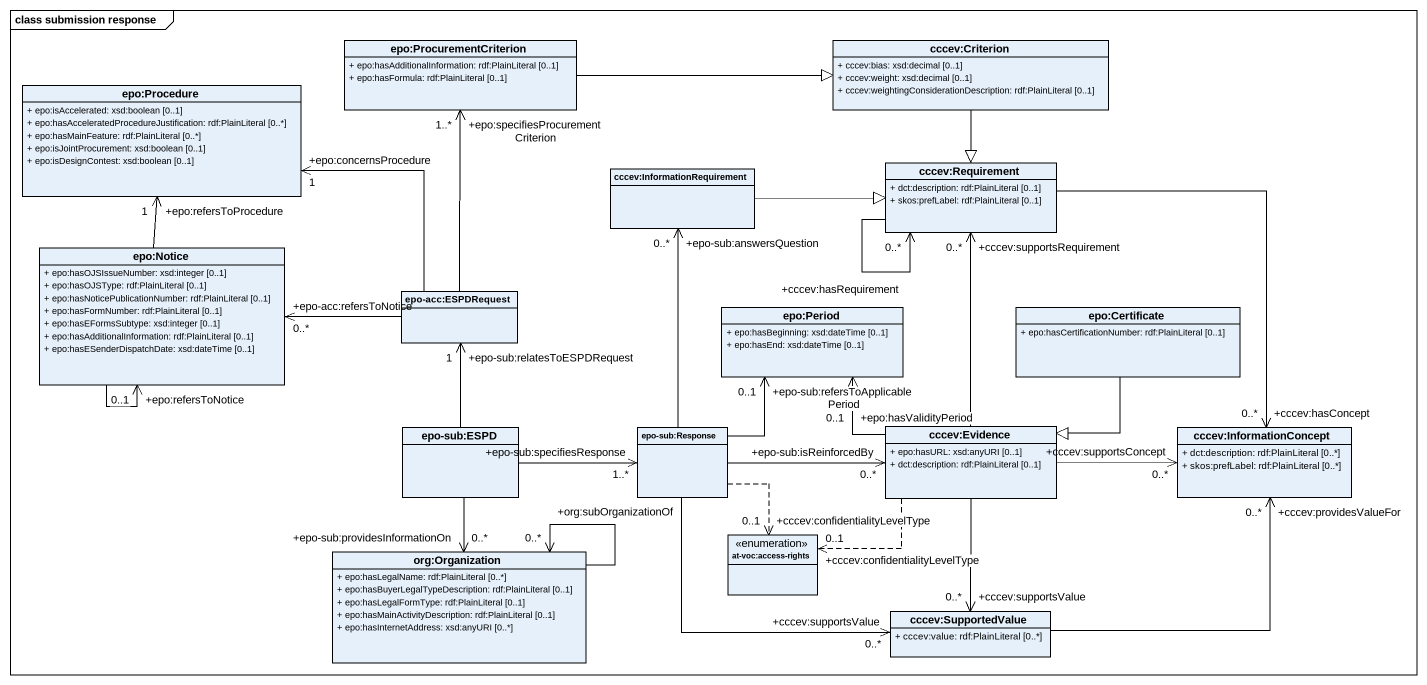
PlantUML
@startuml
mainframe class submission response
hide circle
hide empty members
skinparam classAttributeIconSize 0
class "epo:ProcurementCriterion" as epo_ProcurementCriterion {
  + epo:hasAdditionalInformation: rdf:PlainLiteral [0..1]
  + epo:hasFormula: rdf:PlainLiteral [0..1]
}
class "cccev:Criterion" as cccev_Criterion {
  + cccev:bias: xsd:decimal [0..1]
  + cccev:weight: xsd:decimal [0..1]
  + cccev:weightingConsiderationDescription: rdf:PlainLiteral [0..1]
}
class "epo:Procedure" as epo_Procedure {
  + epo:isAccelerated: xsd:boolean [0..1]
  + epo:hasAcceleratedProcedureJustification: rdf:PlainLiteral [0..*]
  + epo:hasMainFeature: rdf:PlainLiteral [0..*]
  + epo:isJointProcurement: xsd:boolean [0..1]
  + epo:isDesignContest: xsd:boolean [0..1]
}
class "cccev:InformationRequirement" as cccev_InformationRequirement
class "cccev:Requirement" as cccev_Requirement {
  + dct:description: rdf:PlainLiteral [0..1]
  + skos:prefLabel: rdf:PlainLiteral [0..1]
}
class "epo:Notice" as epo_Notice {
  + epo:hasOJSIssueNumber: xsd:integer [0..1]
  + epo:hasOJSType: rdf:PlainLiteral [0..1]
  + epo:hasNoticePublicationNumber: rdf:PlainLiteral [0..1]
  + epo:hasFormNumber: rdf:PlainLiteral [0..1]
  + epo:hasEFormsSubtype: xsd:integer [0..1]
  + epo:hasAdditionalInformation: rdf:PlainLiteral [0..1]
  + epo:hasESenderDispatchDate: xsd:dateTime [0..1]
}
class "epo-acc:ESPDRequest" as epo_acc_ESPDRequest
class "epo:Period" as epo_Period {
  + epo:hasBeginning: xsd:dateTime [0..1]
  + epo:hasEnd: xsd:dateTime [0..1]
}
class "epo:Certificate" as epo_Certificate {
  + epo:hasCertificationNumber: rdf:PlainLiteral [0..1]
}
class "epo-sub:ESPD" as epo_sub_ESPD
class "epo-sub:Response" as epo_sub_Response
class "cccev:Evidence" as cccev_Evidence {
  + epo:hasURL: xsd:anyURI [0..1]
  + dct:description: rdf:PlainLiteral [0..1]
}
class "cccev:InformationConcept" as cccev_InformationConcept {
  + dct:description: rdf:PlainLiteral [0..*]
  + skos:prefLabel: rdf:PlainLiteral [0..*]
}
class "org:Organization" as org_Organization {
  + epo:hasLegalName: rdf:PlainLiteral [0..*]
  + epo:hasBuyerLegalTypeDescription: rdf:PlainLiteral [0..1]
  + epo:hasLegalFormType: rdf:PlainLiteral [0..1]
  + epo:hasMainActivityDescription: rdf:PlainLiteral [0..1]
  + epo:hasInternetAddress: xsd:anyURI [0..*]
}
enum "at-voc:access-rights" as at_voc_access_rights
class "cccev:SupportedValue" as cccev_SupportedValue {
  + cccev:value: rdf:PlainLiteral [0..*]
}
epo_ProcurementCriterion -right-|> cccev_Criterion
cccev_Criterion --|> cccev_Requirement
cccev_InformationRequirement -right-|> cccev_Requirement
cccev_Requirement --> "+cccev:hasRequirement\n0..*" cccev_Requirement
cccev_Requirement --> "+cccev:hasConcept\n0..*" cccev_InformationConcept
epo_Notice -up-> "+epo:refersToProcedure\n1" epo_Procedure
epo_Notice --> "+epo:refersToNotice\n0..1" epo_Notice
epo_acc_ESPDRequest -up-> "+epo:specifiesProcurementCriterion\n1..*" epo_ProcurementCriterion
epo_acc_ESPDRequest -left-> "+epo:concernsProcedure\n1" epo_Procedure
epo_acc_ESPDRequest -left-> "+epo-acc:refersToNotice\n0..*" epo_Notice
epo_Certificate --|> cccev_Evidence
epo_sub_ESPD -up-> "+epo-sub:relatesToESPDRequest\n1" epo_acc_ESPDRequest
epo_sub_ESPD -right-> "+epo-sub:specifiesResponse\n1..*" epo_sub_Response
epo_sub_ESPD --> "+epo-sub:providesInformationOn\n0..*" org_Organization
epo_sub_Response -up-> "+epo-sub:answersQuestion\n0..*" cccev_InformationRequirement
epo_sub_Response -up-> "+epo-sub:refersToApplicablePeriod\n0..1" epo_Period
epo_sub_Response -right-> "+epo-sub:isReinforcedBy\n0..*" cccev_Evidence
epo_sub_Response ..> "+cccev:confidentialityLevelType\n0..1" at_voc_access_rights
epo_sub_Response -right-> "+cccev:supportsValue\n0..*" cccev_SupportedValue
cccev_Evidence -up-> "+cccev:supportsRequirement\n0..*" cccev_Requirement
cccev_Evidence -up-> "+epo:hasValidityPeriod\n0..1" epo_Period
cccev_Evidence -right-> "+cccev:supportsConcept\n0..*" cccev_InformationConcept
cccev_Evidence .left.> "+cccev:confidentialityLevelType\n0..1" at_voc_access_rights
cccev_Evidence --> "+cccev:supportsValue\n0..*" cccev_SupportedValue
org_Organization --> "+org:subOrganizationOf\n0..*" org_Organization
cccev_SupportedValue -right-> "+cccev:providesValueFor\n0..*" cccev_InformationConcept
@enduml
